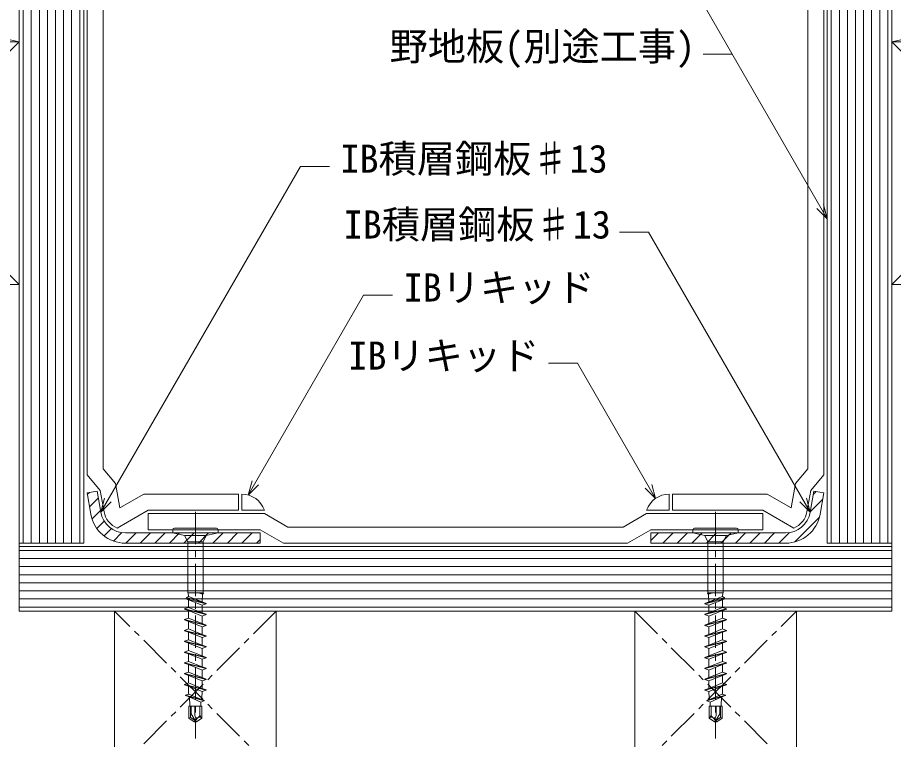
# Model space of a CAD drawing. Units: millimetres, scale not verified. Extents: x -630 to 630, y -446 to 446.
# Drawn here: x -152.4 to 118.6, y -252.4 to -29.2 of the extents above; entities that cross this region are included whole.
import ezdxf
from ezdxf.enums import TextEntityAlignment as Align

# ---------------------------------------------------------------- set-up
doc = ezdxf.new("R2010")
doc.units = ezdxf.units.MM
doc.header["$LTSCALE"] = 2
doc.linetypes.add('CHAIN1', pattern=[8, 5, -1, 1, -1])
for name, color, linetype, lineweight in [('0-0_躯体', 7, 'Continuous', 9), ('0-1_野地板', 2, 'Continuous', 9), ('0-2_構築線', 1, 'Continuous', 9), ('0-3_中心線', 7, 'CHAIN1', 9), ('0-4_IBｼｰﾄ', 7, 'Continuous', 9), ('0-5_寸法線', 7, 'Continuous', 9), ('0-6_文字', 5, 'Continuous', 9), ('0-7_IBリキッド', 7, 'Continuous', 9), ('0-8_部材(積層鋼板)', 4, 'Continuous', 9), ('0-9_部材(ﾋﾞｽ類)', 7, 'Continuous', 9)]:
    doc.layers.add(name, color=color, linetype=linetype, lineweight=lineweight)
doc.styles.add('ＭＳ ゴシック', font='')
doc.styles.get('ＭＳ ゴシック').set_extended_font_data('MS Gothic')

msp = doc.modelspace()

# ---------------------------------------------------------------- linework, layer by layer
at = {"layer": '0-0_躯体'}
for p, q in [((-131.92, -191.68), (-131.92, 32.963)), ((98.08, -191.68), (98.08, 32.963)), ((-151.92, -212.68), (-151.92, 22.32)), ((-151.92, -36.688), (-401.92, -36.688)), ((118.08, -36.688), (368.08, -36.688)), ((-131.92, -191.68), (-151.92, -191.68)), ((98.08, -191.68), (118.08, -191.68)), ((-151.92, -192.68), (118.08, -192.68)), ((-151.92, -212.68), (118.08, -212.68))]:
    msp.add_line(p, q, dxfattribs=at)
for points in [[(-151.92, -212.68), (-151.92, 13.32), (-401.88, 17.814)], [(118.08, -212.68), (118.08, 13.32), (368.039, 17.814)]]:
    msp.add_lwpolyline(points, dxfattribs=at)
for points in [[(-151.92, -111.688), (-226.92, -111.688), (-226.92, -36.688), (-151.92, -36.688)], [(118.08, -111.688), (193.08, -111.688), (193.08, -36.688), (118.08, -36.688)], [(-72.38, -262.68), (-122.38, -262.68), (-122.38, -212.68), (-72.38, -212.68)], [(38.539, -262.68), (88.539, -262.68), (88.539, -212.68), (38.539, -212.68)]]:
    msp.add_lwpolyline(points, close=True, dxfattribs=at)
at = {"layer": '0-1_野地板'}
for p, q in [((-150.67, -191.68), (-150.67, 33.3)), ((-148.17, -191.68), (-148.17, 33.255)), ((-145.67, -191.68), (-145.67, 33.211)), ((-143.17, -191.68), (-143.17, 33.166)), ((-140.67, -191.68), (-140.67, 33.121)), ((-138.17, -191.68), (-138.17, 33.076)), ((-135.67, -191.68), (-135.67, 33.031)), ((-133.17, -191.68), (-133.17, 32.986)), ((99.33, -191.68), (99.33, 32.986)), ((101.83, -191.68), (101.83, 33.031)), ((104.33, -191.68), (104.33, 33.076)), ((106.83, -191.68), (106.83, 33.121)), ((109.33, -191.68), (109.33, 33.166)), ((111.83, -191.68), (111.83, 33.211)), ((114.33, -191.68), (114.33, 33.255)), ((116.83, -191.68), (116.83, 33.3)), ((-151.92, -193.93), (118.08, -193.93)), ((-151.92, -196.43), (118.08, -196.43)), ((-151.92, -198.93), (118.08, -198.93)), ((-151.92, -201.43), (118.08, -201.43)), ((-151.92, -203.93), (118.08, -203.93)), ((-151.92, -206.43), (118.08, -206.43)), ((-151.92, -208.93), (118.08, -208.93)), ((-151.92, -211.43), (118.08, -211.43))]:
    msp.add_line(p, q, dxfattribs=at)
at = {"layer": '0-2_構築線'}
msp.add_line((-151.92, -191.68), (-131.92, -191.68), dxfattribs=at)
at = {"layer": '0-3_中心線'}
for p, q in [((-151.92, -36.688), (-401.88, 17.814)), ((118.08, -36.688), (368.039, 17.814)), ((-151.92, -36.688), (-226.92, -111.688)), ((-151.92, -111.688), (-226.92, -36.688)), ((118.08, -36.688), (193.08, -111.688)), ((118.08, -111.688), (193.08, -36.688)), ((-97.38, -182.014), (-97.38, -252.014)), ((63.539, -182.014), (63.539, -252.014)), ((-72.38, -212.68), (-122.38, -262.68)), ((-72.38, -262.68), (-122.38, -212.68)), ((38.539, -212.68), (88.539, -262.68)), ((38.539, -262.68), (88.539, -212.68))]:
    msp.add_line(p, q, dxfattribs=at)
at = {"layer": '0-4_IBｼｰﾄ'}
for p, q in [((-130.92, -170.509), (-130.92, -10.105)), ((97.08, -170.509), (97.08, -10.105)), ((-125.92, -168.69), (-125.92, -11.444)), ((92.08, -168.69), (92.08, -11.444)), ((-122.126, -173.212), (-125.92, -168.69)), ((88.285, -173.212), (92.08, -168.69)), ((-120.788, -180.796), (-122.126, -173.212)), ((86.948, -180.796), (88.285, -173.212)), ((-120.788, -180.796), (-113.371, -176.514)), ((-113.371, -176.514), (-84.04, -176.514)), ((-84.04, -181.514), (-84.04, -176.514)), ((79.53, -176.514), (50.2, -176.514)), ((50.2, -181.514), (50.2, -176.514)), ((86.948, -180.796), (79.53, -176.514)), ((-121.566, -187.018), (-112.031, -181.514)), ((-112.031, -181.514), (-84.04, -181.514)), ((78.19, -181.514), (50.2, -181.514)), ((87.725, -187.018), (78.19, -181.514)), ((-76.04, -182.514), (-68.824, -186.68)), ((42.2, -182.514), (34.983, -186.68)), ((-68.824, -186.68), (34.983, -186.68)), ((-77.38, -187.514), (-112.031, -187.514)), ((-77.38, -187.514), (-70.163, -191.68)), ((43.539, -187.514), (36.322, -191.68)), ((43.539, -187.514), (78.19, -187.514)), ((-70.163, -191.68), (36.322, -191.68))]:
    msp.add_line(p, q, dxfattribs=at)
for points in [[(-125.662, -181.95), (-126.817, -175.4), (-130.92, -170.509)], [(91.821, -181.95), (92.976, -175.4), (97.08, -170.509)], [(-112.031, -187.514), (-112.031, -182.514), (-76.04, -182.514)], [(78.19, -187.514), (78.19, -182.514), (42.2, -182.514)]]:
    msp.add_lwpolyline(points, dxfattribs=at)
for centre, start, end in [((-119.031, -180.78), 190, 247.88812), ((85.19, -180.78), 292.11188, 350)]:
    msp.add_arc(centre, 6.733, start, end, dxfattribs=at)
at = {"layer": '0-5_寸法線'}
for p, q in [((68.721, -40.508), (59.721, -40.508)), ((-126.647, -182.123), (-64.915, -75.199)), ((-64.915, -75.199), (-55.915, -75.199)), ((42.824, -95.551), (33.824, -95.551)), ((92.806, -182.123), (42.824, -95.551)), ((-81.032, -176.791), (-45.37, -115.022)), ((-45.37, -115.022), (-36.37, -115.022)), ((20.868, -136.071), (11.868, -136.071)), ((44.98, -177.835), (20.868, -136.071))]:
    msp.add_line(p, q, dxfattribs=at)
for points in [[(98.08, -91.359), (45.626, -0.505), (36.626, -0.505)], [(94.898, -88.177), (98.08, -91.359), (96.915, -87.012)], [(-77.85, -173.609), (-81.032, -176.791), (-79.868, -172.445)], [(41.798, -174.653), (44.98, -177.835), (43.815, -173.488)], [(-123.465, -178.941), (-126.647, -182.123), (-125.482, -177.777)], [(89.624, -178.941), (92.806, -182.123), (91.641, -177.777)]]:
    msp.add_lwpolyline(points, dxfattribs=at)
at = {"layer": '0-7_IBリキッド'}
for p, q in [((-83.04, -181.514), (-83.04, -176.514)), ((49.2, -181.514), (49.2, -176.514)), ((-83.04, -181.514), (-76.04, -181.514)), ((49.2, -181.514), (42.2, -181.514))]:
    msp.add_line(p, q, dxfattribs=at)
for centre, start, end in [((-83.04, -183.914), 18.92464, 90), ((49.2, -183.914), 90, 161.07536)]:
    msp.add_arc(centre, 7.4, start, end, dxfattribs=at)
at = {"layer": '0-8_部材(積層鋼板)'}
for p, q in [((-130.828, -176.647), (-130.173, -175.991)), ((93.792, -176.533), (94.633, -175.692)), ((-130.155, -180.464), (-127.422, -177.73)), ((92.831, -181.985), (96.734, -178.081)), ((-129.366, -184.165), (-126.748, -181.547)), ((88.05, -191.256), (95.666, -183.64)), ((-127.841, -187.13), (-125.576, -184.865)), ((-125.634, -189.413), (-123.369, -187.148)), ((-122.755, -191.024), (-120.147, -188.416)), ((-118.921, -191.68), (-115.754, -188.514)), ((-114.431, -191.68), (-111.264, -188.514)), ((-109.941, -191.68), (-106.774, -188.514)), ((-105.451, -191.68), (-102.284, -188.514)), ((-100.96, -191.68), (-97.794, -188.514)), ((-96.47, -191.68), (-93.304, -188.514)), ((-91.98, -191.68), (-88.814, -188.514)), ((-87.49, -191.68), (-84.323, -188.514)), ((-83, -191.68), (-79.833, -188.514)), ((43.539, -190.865), (45.89, -188.514)), ((47.214, -191.68), (50.38, -188.514)), ((51.704, -191.68), (54.871, -188.514)), ((56.194, -191.68), (59.361, -188.514)), ((65.174, -191.68), (68.341, -188.514)), ((69.664, -191.68), (72.831, -188.514)), ((74.155, -191.68), (77.321, -188.514)), ((78.645, -191.68), (81.811, -188.514)), ((83.135, -191.68), (86.408, -188.407)), ((-119.031, -191.68), (-97.38, -191.68)), ((-78.51, -191.68), (-77.38, -190.551)), ((85.19, -191.68), (63.539, -191.68))]:
    msp.add_line(p, q, dxfattribs=at)
for points in [[(-126.647, -182.123), (-127.802, -175.573), (-130.92, -176.123), (-129.766, -182.673)], [(92.806, -182.123), (93.961, -175.573), (97.08, -176.123), (95.925, -182.673)], [(-97.38, -191.68), (-97.38, -188.514), (-119.031, -188.514)], [(60.684, -191.68), (63.539, -188.825), (63.851, -188.514)], [(63.539, -191.68), (63.539, -188.514), (85.19, -188.514)]]:
    msp.add_lwpolyline(points, dxfattribs=at)
at = {"layer": '0-8_部材(積層鋼板)', "color": 7}
for points in [[(-126.647, -182.123), (-127.802, -175.573), (-130.92, -176.123), (-129.766, -182.673)], [(92.806, -182.123), (93.961, -175.573), (97.08, -176.123), (95.925, -182.673)], [(-119.031, -191.68), (-77.38, -191.68), (-77.38, -188.514), (-119.031, -188.514)], [(85.19, -191.68), (43.539, -191.68), (43.539, -188.514), (85.19, -188.514)]]:
    msp.add_lwpolyline(points, dxfattribs=at)
at = {"layer": '0-8_部材(積層鋼板)'}
for points in [[(-77.38, -191.68), (-77.38, -188.514), (-97.38, -188.514), (-97.38, -191.68)], [(43.539, -191.68), (43.539, -188.514), (63.539, -188.514), (63.539, -191.68)]]:
    msp.add_lwpolyline(points, close=True, dxfattribs=at)
for centre, radius, start, end in [((-119.031, -180.78), 10.9, 190, 270), ((-119.031, -180.78), 7.733, 190, 270), ((85.19, -180.78), 7.733, 270, 350), ((85.19, -180.78), 10.9, 270, 350)]:
    msp.add_arc(centre, radius, start, end, dxfattribs=at)
at = {"layer": '0-8_部材(積層鋼板)', "color": 7}
for centre, radius, start, end in [((-119.031, -180.78), 10.9, 190, 270), ((-119.031, -180.78), 7.733, 190, 270), ((85.19, -180.78), 7.733, 270, 350), ((85.19, -180.78), 10.9, 270, 350)]:
    msp.add_arc(centre, radius, start, end, dxfattribs=at)
at = {"layer": '0-9_部材(ﾋﾞｽ類)'}
for p, q in [((-104.38, -188.514), (-104.38, -187.514)), ((-104.38, -188.514), (-90.38, -188.514)), ((-100.73, -189.314), (-104.38, -188.514)), ((-103.88, -187.014), (-90.88, -187.014)), ((-100.73, -189.314), (-94.03, -189.314)), ((-100.73, -189.314), (-99.74, -191.214)), ((-94.03, -189.314), (-95.02, -191.214)), ((-94.03, -189.314), (-90.38, -188.514)), ((-90.38, -188.514), (-90.38, -187.514)), ((56.539, -188.514), (56.539, -187.514)), ((70.539, -188.514), (56.539, -188.514)), ((60.189, -189.314), (56.539, -188.514)), ((70.039, -187.014), (57.039, -187.014)), ((66.889, -189.314), (60.189, -189.314)), ((60.189, -189.314), (61.179, -191.214)), ((66.889, -189.314), (65.899, -191.214)), ((66.889, -189.314), (70.539, -188.514)), ((70.539, -188.514), (70.539, -187.514)), ((-99.74, -191.214), (-95.02, -191.214)), ((-99.74, -191.214), (-99.74, -207.014)), ((-95.02, -191.214), (-95.02, -207.014)), ((65.899, -191.214), (61.179, -191.214)), ((61.179, -191.214), (61.179, -207.014)), ((65.899, -191.214), (65.899, -207.014)), ((-100.297, -208.891), (-100.159, -208.426)), ((-100.159, -208.426), (-99.555, -208.206)), ((-100.159, -208.426), (-94.03, -210.304)), ((-99.74, -207.014), (-95.02, -207.014)), ((-99.597, -207.014), (-99.555, -208.206)), ((-99.555, -208.206), (-95.263, -209.855)), ((-96.415, -207.014), (-95.18, -207.482)), ((-95.993, -207.014), (-94.91, -207.384)), ((-95.18, -207.482), (-95.263, -209.855)), ((-94.91, -207.384), (-95.18, -207.482)), ((-94.91, -207.384), (-95.02, -207.014)), ((66.318, -208.426), (60.189, -210.304)), ((61.069, -207.384), (61.179, -207.014)), ((62.152, -207.014), (61.069, -207.384)), ((61.069, -207.384), (61.339, -207.482)), ((65.899, -207.014), (61.179, -207.014)), ((62.574, -207.014), (61.339, -207.482)), ((61.339, -207.482), (61.422, -209.855)), ((65.714, -208.206), (61.422, -209.855)), ((65.756, -207.014), (65.714, -208.206)), ((66.318, -208.426), (65.714, -208.206)), ((66.456, -208.891), (66.318, -208.426)), ((-100.297, -208.891), (-99.521, -209.174)), ((-100.297, -208.891), (-94.03, -210.404)), ((-99.48, -210.354), (-99.521, -209.174)), ((-99.521, -209.174), (-95.28, -210.859)), ((-99.48, -210.354), (-99.48, -211.519)), ((-94.03, -210.404), (-95.28, -210.859)), ((-95.28, -210.859), (-95.28, -213.189)), ((-94.03, -210.304), (-95.263, -209.855)), ((-94.03, -210.404), (-94.03, -210.304)), ((66.456, -208.891), (60.189, -210.404)), ((60.189, -210.304), (61.422, -209.855)), ((60.189, -210.404), (60.189, -210.304)), ((60.189, -210.404), (61.439, -210.859)), ((65.68, -209.174), (61.439, -210.859)), ((61.439, -210.859), (61.439, -213.189)), ((65.639, -210.354), (65.68, -209.174)), ((65.639, -210.354), (65.639, -211.519)), ((66.456, -208.891), (65.68, -209.174)), ((-100.73, -211.974), (-99.48, -211.519)), ((-100.73, -212.074), (-99.48, -212.529)), ((-100.73, -212.074), (-94.03, -213.744)), ((-99.48, -211.519), (-95.28, -213.189)), ((-99.48, -212.529), (-99.48, -214.859)), ((-99.48, -212.529), (-95.28, -214.199)), ((-94.03, -213.644), (-95.28, -213.189)), ((-94.03, -213.744), (-95.28, -214.199)), ((-94.03, -213.744), (-94.03, -213.644)), ((66.889, -212.074), (60.189, -213.744)), ((60.189, -213.644), (61.439, -213.189)), ((60.189, -213.744), (60.189, -213.644)), ((60.189, -213.744), (61.439, -214.199)), ((65.639, -211.519), (61.439, -213.189)), ((65.639, -212.529), (61.439, -214.199)), ((66.889, -211.974), (65.639, -211.519)), ((66.889, -212.074), (65.639, -212.529)), ((65.639, -212.529), (65.639, -214.859)), ((-100.73, -215.314), (-99.48, -214.859)), ((-100.73, -215.414), (-99.48, -215.869)), ((-100.73, -215.414), (-94.03, -217.084)), ((-99.48, -214.859), (-95.28, -216.529)), ((-99.48, -215.869), (-99.48, -218.199)), ((-99.48, -215.869), (-95.28, -217.539)), ((-95.28, -214.199), (-95.28, -216.529)), ((-94.03, -216.984), (-95.28, -216.529)), ((66.889, -215.414), (60.189, -217.084)), ((60.189, -216.984), (61.439, -216.529)), ((61.439, -214.199), (61.439, -216.529)), ((65.639, -214.859), (61.439, -216.529)), ((65.639, -215.869), (61.439, -217.539)), ((66.889, -215.314), (65.639, -214.859)), ((66.889, -215.414), (65.639, -215.869)), ((65.639, -215.869), (65.639, -218.199)), ((-100.73, -218.654), (-99.48, -218.199)), ((-100.73, -218.754), (-99.48, -219.209)), ((-100.73, -218.754), (-94.03, -220.424)), ((-99.48, -218.199), (-95.28, -219.869)), ((-99.48, -219.209), (-99.48, -221.539)), ((-99.48, -219.209), (-95.28, -220.879)), ((-94.03, -217.084), (-95.28, -217.539)), ((-95.28, -217.539), (-95.28, -219.869)), ((-94.03, -217.084), (-94.03, -216.984)), ((60.189, -217.084), (60.189, -216.984)), ((60.189, -217.084), (61.439, -217.539)), ((66.889, -218.754), (60.189, -220.424)), ((61.439, -217.539), (61.439, -219.869)), ((65.639, -218.199), (61.439, -219.869)), ((65.639, -219.209), (61.439, -220.879)), ((66.889, -218.654), (65.639, -218.199)), ((66.889, -218.754), (65.639, -219.209)), ((65.639, -219.209), (65.639, -221.539)), ((-100.73, -221.994), (-99.48, -221.539)), ((-100.73, -222.094), (-99.48, -222.549)), ((-100.73, -222.094), (-94.03, -223.764)), ((-99.48, -221.539), (-95.28, -223.209)), ((-94.03, -220.324), (-95.28, -219.869)), ((-94.03, -220.424), (-95.28, -220.879)), ((-95.28, -220.879), (-95.28, -223.209)), ((-94.03, -220.424), (-94.03, -220.324)), ((60.189, -220.324), (61.439, -219.869)), ((60.189, -220.424), (60.189, -220.324)), ((60.189, -220.424), (61.439, -220.879)), ((66.889, -222.094), (60.189, -223.764)), ((61.439, -220.879), (61.439, -223.209)), ((65.639, -221.539), (61.439, -223.209)), ((66.889, -221.994), (65.639, -221.539)), ((66.889, -222.094), (65.639, -222.549)), ((-100.73, -225.334), (-99.48, -224.879)), ((-99.48, -222.549), (-99.48, -224.879)), ((-99.48, -222.549), (-95.28, -224.219)), ((-99.48, -224.879), (-95.28, -226.549)), ((-94.03, -223.664), (-95.28, -223.209)), ((-94.03, -223.764), (-95.28, -224.219)), ((-95.28, -224.219), (-95.28, -226.549)), ((-94.03, -223.764), (-94.03, -223.664)), ((60.189, -223.664), (61.439, -223.209)), ((60.189, -223.764), (60.189, -223.664)), ((60.189, -223.764), (61.439, -224.219)), ((65.639, -222.549), (61.439, -224.219)), ((61.439, -224.219), (61.439, -226.549)), ((65.639, -224.879), (61.439, -226.549)), ((65.639, -222.549), (65.639, -224.879)), ((66.889, -225.334), (65.639, -224.879)), ((-100.73, -225.434), (-99.48, -225.889)), ((-100.73, -225.434), (-94.03, -227.104)), ((-99.48, -225.889), (-99.48, -228.219)), ((-99.48, -225.889), (-95.28, -227.559)), ((-94.03, -227.004), (-95.28, -226.549)), ((-94.03, -227.104), (-95.28, -227.559)), ((-95.28, -227.559), (-95.28, -229.889)), ((-94.03, -227.104), (-94.03, -227.004)), ((66.889, -225.434), (60.189, -227.104)), ((60.189, -227.004), (61.439, -226.549)), ((60.189, -227.104), (60.189, -227.004)), ((60.189, -227.104), (61.439, -227.559)), ((65.639, -225.889), (61.439, -227.559)), ((61.439, -227.559), (61.439, -229.889)), ((66.889, -225.434), (65.639, -225.889)), ((65.639, -225.889), (65.639, -228.219)), ((-100.73, -228.674), (-99.48, -228.219)), ((-100.73, -228.774), (-99.48, -229.229)), ((-100.73, -228.774), (-94.03, -230.444)), ((-99.48, -228.219), (-95.28, -229.889)), ((-99.48, -229.229), (-99.48, -231.559)), ((-99.48, -229.229), (-95.28, -230.899)), ((-94.03, -230.344), (-95.28, -229.889)), ((-94.03, -230.444), (-94.03, -230.344)), ((66.889, -228.774), (60.189, -230.444)), ((60.189, -230.344), (61.439, -229.889)), ((60.189, -230.444), (60.189, -230.344)), ((65.639, -228.219), (61.439, -229.889)), ((65.639, -229.229), (61.439, -230.899)), ((66.889, -228.674), (65.639, -228.219)), ((66.889, -228.774), (65.639, -229.229)), ((65.639, -229.229), (65.639, -231.559)), ((-100.73, -232.014), (-99.48, -231.559)), ((-100.73, -232.114), (-99.48, -232.569)), ((-100.73, -232.114), (-94.03, -233.784)), ((-99.48, -231.559), (-95.28, -233.229)), ((-99.48, -232.569), (-99.48, -234.899)), ((-99.48, -232.569), (-95.28, -234.239)), ((-94.03, -230.444), (-95.28, -230.899)), ((-95.28, -230.899), (-95.28, -233.229)), ((60.189, -230.444), (61.439, -230.899)), ((66.889, -232.114), (60.189, -233.784)), ((61.439, -230.899), (61.439, -233.229)), ((65.639, -231.559), (61.439, -233.229)), ((65.639, -232.569), (61.439, -234.239)), ((66.889, -232.014), (65.639, -231.559)), ((66.889, -232.114), (65.639, -232.569)), ((65.639, -232.569), (65.639, -234.899)), ((-100.73, -235.354), (-99.48, -234.899)), ((-100.73, -235.454), (-99.48, -235.909)), ((-100.73, -235.454), (-94.03, -237.124)), ((-99.48, -234.899), (-95.28, -236.569)), ((-94.03, -233.684), (-95.28, -233.229)), ((-94.03, -233.784), (-95.28, -234.239)), ((-95.28, -234.239), (-95.28, -236.569)), ((-94.03, -233.784), (-94.03, -233.684)), ((60.189, -233.684), (61.439, -233.229)), ((60.189, -233.784), (60.189, -233.684)), ((60.189, -233.784), (61.439, -234.239)), ((66.889, -235.454), (60.189, -237.124)), ((61.439, -234.239), (61.439, -236.569)), ((65.639, -234.899), (61.439, -236.569)), ((66.889, -235.354), (65.639, -234.899)), ((66.889, -235.454), (65.639, -235.909)), ((-100.425, -238.694), (-99.437, -238.334)), ((-99.48, -235.909), (-99.48, -238.014)), ((-99.48, -235.909), (-95.28, -237.579)), ((-99.48, -238.014), (-99.437, -238.334)), ((-99.437, -238.334), (-95.549, -240.029)), ((-95.28, -238.014), (-95.549, -240.029)), ((-94.03, -237.024), (-95.28, -236.569)), ((-94.03, -237.124), (-95.28, -237.579)), ((-95.28, -238.014), (-95.28, -237.579)), ((-94.03, -237.124), (-94.03, -237.024)), ((60.189, -237.024), (61.439, -236.569)), ((60.189, -237.124), (60.189, -237.024)), ((60.189, -237.124), (61.439, -237.579)), ((65.639, -235.909), (61.439, -237.579)), ((61.439, -238.014), (61.439, -237.579)), ((61.439, -238.014), (61.708, -240.029)), ((65.597, -238.334), (61.708, -240.029)), ((65.639, -238.014), (65.597, -238.334)), ((66.584, -238.694), (65.597, -238.334)), ((65.639, -235.909), (65.639, -238.014)), ((-100.425, -238.794), (-99.323, -239.195)), ((-100.425, -238.794), (-94.63, -240.464)), ((-99.323, -239.195), (-99.08, -241.014)), ((-99.323, -239.195), (-95.657, -240.837)), ((-99.08, -241.014), (-99.08, -242.014)), ((-95.657, -240.837), (-95.68, -241.014)), ((-95.68, -241.014), (-95.68, -242.014)), ((-94.63, -240.464), (-95.657, -240.837)), ((-94.63, -240.364), (-95.549, -240.029)), ((-94.63, -240.464), (-94.63, -240.364)), ((66.584, -238.794), (60.789, -240.464)), ((60.789, -240.364), (61.708, -240.029)), ((60.789, -240.464), (60.789, -240.364)), ((60.789, -240.464), (61.816, -240.837)), ((65.482, -239.195), (61.816, -240.837)), ((61.816, -240.837), (61.839, -241.014)), ((61.839, -241.014), (61.839, -242.014)), ((65.482, -239.195), (65.239, -241.014)), ((65.239, -241.014), (65.239, -242.014)), ((66.584, -238.794), (65.482, -239.195)), ((-95.39, -242.014), (-99.37, -242.014)), ((-99.37, -242.014), (-99.37, -245.793)), ((-98.87, -245.533), (-98.87, -242.014)), ((-98.67, -244.433), (-98.67, -242.014)), ((-97.57, -245.079), (-97.57, -242.014)), ((-95.99, -244.613), (-95.99, -242.014)), ((-95.39, -245.793), (-95.39, -242.014)), ((61.549, -242.014), (65.529, -242.014)), ((61.549, -245.793), (61.549, -242.014)), ((62.149, -244.613), (62.149, -242.014)), ((63.729, -245.079), (63.729, -242.014)), ((64.829, -244.433), (64.829, -242.014)), ((65.029, -245.533), (65.029, -242.014)), ((65.529, -242.014), (65.529, -245.793)), ((-98.87, -245.533), (-99.37, -245.793)), ((-99.37, -245.793), (-97.741, -246.934)), ((-98.87, -245.533), (-97.469, -246.514)), ((-97.469, -246.514), (-98.67, -244.433)), ((-97.469, -246.514), (-97.741, -246.934)), ((-97.317, -245.517), (-97.57, -245.079)), ((-97.212, -246.487), (-97.38, -247.014)), ((-95.39, -245.793), (-97.019, -246.934)), ((-96.501, -245.594), (-96.614, -245.673)), ((-95.533, -245.66), (-95.39, -245.793)), ((61.692, -245.66), (61.549, -245.793)), ((61.549, -245.793), (63.178, -246.934)), ((62.66, -245.594), (62.773, -245.673)), ((63.371, -246.487), (63.539, -247.014)), ((63.476, -245.517), (63.729, -245.079)), ((63.628, -246.514), (64.829, -244.433)), ((65.029, -245.533), (63.628, -246.514)), ((63.628, -246.514), (63.9, -246.934)), ((65.529, -245.793), (63.9, -246.934)), ((65.029, -245.533), (65.529, -245.793)), ((-97.38, -247.014), (-97.019, -246.934)), ((63.539, -247.014), (63.178, -246.934))]:
    msp.add_line(p, q, dxfattribs=at)
for points in [[(-100.73, -212.074), (-100.73, -211.974), (-94.03, -213.644)], [(66.889, -212.074), (66.889, -211.974), (60.189, -213.644)], [(-100.73, -215.414), (-100.73, -215.314), (-94.03, -216.984)], [(66.889, -215.414), (66.889, -215.314), (60.189, -216.984)], [(-100.73, -218.754), (-100.73, -218.654), (-94.03, -220.324)], [(66.889, -218.754), (66.889, -218.654), (60.189, -220.324)], [(-100.73, -222.094), (-100.73, -221.994), (-94.03, -223.664)], [(66.889, -222.094), (66.889, -221.994), (60.189, -223.664)], [(-100.73, -225.434), (-100.73, -225.334), (-94.03, -227.004)], [(66.889, -225.434), (66.889, -225.334), (60.189, -227.004)], [(-100.73, -228.774), (-100.73, -228.674), (-94.03, -230.344)], [(66.889, -228.774), (66.889, -228.674), (60.189, -230.344)], [(-100.73, -232.114), (-100.73, -232.014), (-94.03, -233.684)], [(66.889, -232.114), (66.889, -232.014), (60.189, -233.684)], [(-100.73, -235.454), (-100.73, -235.354), (-94.03, -237.024)], [(66.889, -235.454), (66.889, -235.354), (60.189, -237.024)], [(-100.425, -238.794), (-100.425, -238.694), (-94.63, -240.364)], [(66.584, -238.794), (66.584, -238.694), (60.789, -240.364)], [(-97.469, -246.514), (-97.38, -247.014), (-97.741, -246.934)], [(63.628, -246.514), (63.539, -247.014), (63.9, -246.934)]]:
    msp.add_lwpolyline(points, dxfattribs=at)
for centre, radius, start, end in [((-103.88, -187.514), 0.5, 90, 180), ((-90.88, -187.514), 0.5, 0, 90), ((57.039, -187.514), 0.5, 90, 180), ((70.039, -187.514), 0.5, 0, 90), ((-96.894, -245.273), 0.488, 210, 305), ((-98.361, -246.12), 1.206, 342.32771, 30), ((-95.709, -246.965), 1.577, 125, 162.32771), ((-96.058, -246.226), 0.772, 47.15433, 125), ((-97.187, -244.613), 1.197, 305, 0), ((-94.562, -244.613), 1.428, 180, 227.15433), ((62.217, -246.226), 0.772, 55, 132.84567), ((60.722, -244.613), 1.428, 312.84567, 0), ((63.346, -244.613), 1.197, 180, 235), ((63.053, -245.273), 0.488, 235, 330), ((61.868, -246.965), 1.577, 17.67229, 55), ((64.52, -246.12), 1.206, 150, 197.67229)]:
    msp.add_arc(centre, radius, start, end, dxfattribs=at)

# ---------------------------------------------------------------- texts
at = {"layer": '0-6_文字', "color": 7, "style": 'ＭＳ ゴシック'}
for s, p in [('野地板(別途工事)', (-37.319, -45.052)), ('IB積層鋼板♯13', (-52.51, -79.743)), ('IB積層鋼板♯13', (-51.512, -100.095)), ('IBリキッド', (-32.965, -119.567)), ('IBリキッド', (-50.059, -140.615))]:
    msp.add_text(s, height=8.666, dxfattribs=at).set_placement(p, align=Align.BOTTOM_LEFT)

doc.saveas('drawing.dxf')
